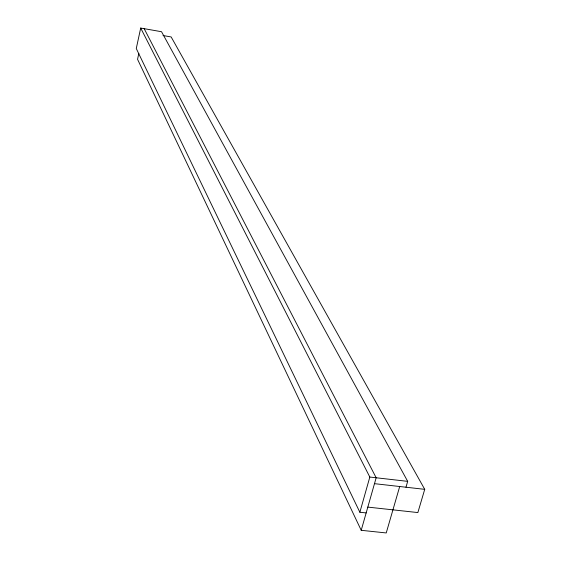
<?xml version="1.0" encoding="UTF-8"?>
<svg xmlns="http://www.w3.org/2000/svg" width="561" height="561" viewBox="0 0 561 561"><rect width="100%" height="100%" fill="white"/><g stroke="black" fill="none" stroke-linecap="round" stroke-linejoin="round"><path stroke-width="0.84" d="M405.975 487.221L407.686 481.359L161.54 31.725L140.699 28.05L136.274 48.527L359.86 512.242L366.165 512.922M138.833 53.365L137.55 59.305L361.214 530.306L386.234 532.95L399.705 486.513M359.86 512.242L369.825 477.046L140.699 28.05M361.214 530.306L376.165 477.769L144.177 28.667M163.027 35.525L171.161 36.956L424.726 489.339L417.861 512.565L367.82 507.102M369.825 477.046L407.686 481.359M374.489 483.666L424.726 489.339"/></g></svg>
